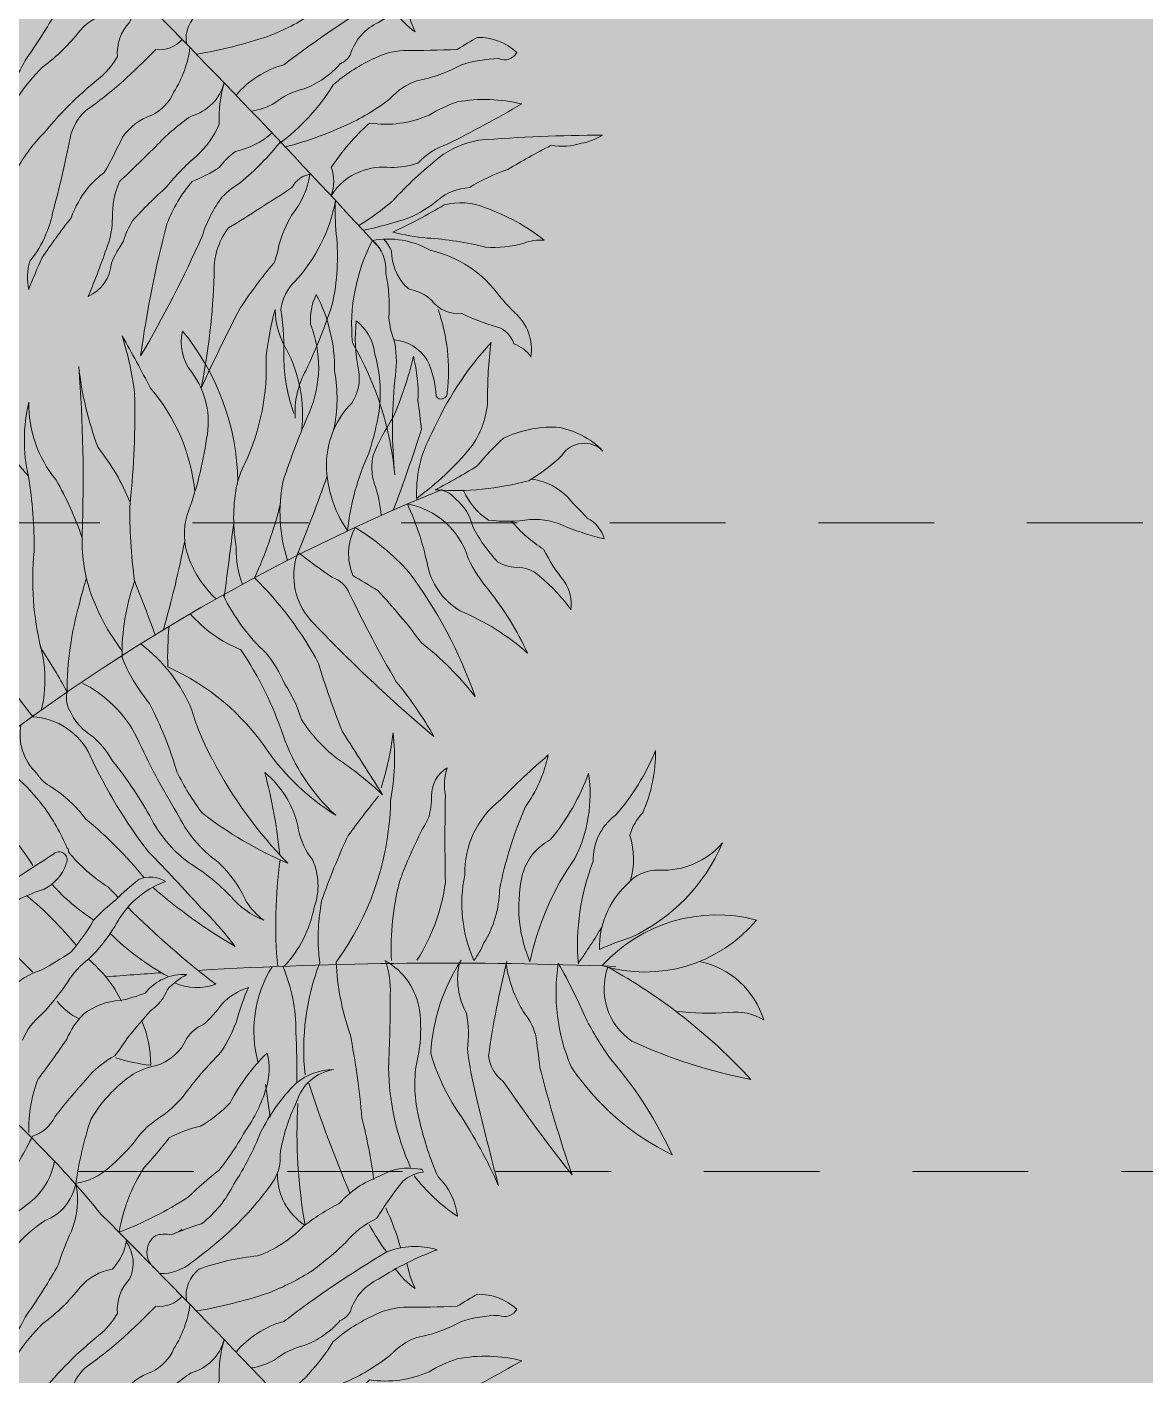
# Model space of a CAD drawing. Header units: millimetres. Extents: x -9564 to 494436, y -140371 to 4257.
# Drawn here: x -4.383 to -3.177, y 113.273 to 114.728 of the extents above; entities that cross this region are included whole.
import ezdxf
from ezdxf.enums import TextEntityAlignment as Align

# ---------------------------------------------------------------- set-up
doc = ezdxf.new("R2010")
doc.units = ezdxf.units.MM
doc.header["$MEASUREMENT"] = 0
doc.linetypes.add('HIDDEN2', pattern=[0.1875, 0.125, -0.0625])
for name, color, linetype, lineweight in [('8', 8, 'Continuous', 5), ('AS', 8, 'HIDDEN2', 5), ('HATCH', 8, 'Continuous', 13), ('XR-KOP A3_MOZART$0$A-TXTKOP', 3, 'Continuous', 5)]:
    doc.layers.add(name, color=color, linetype=linetype, lineweight=lineweight)
doc.styles.add('HAND', font='ROMAND.SHX', dxfattribs={"width": 0.8, "height": 250})
doc.styles.add('XR-KOP A3_MOZART$0$ROMAND', font='romand.shx', dxfattribs={"height": 2, "bigfont": 'bigfont.shx'})

# ---------------------------------------------------------------- blocks, each defined once
blk = doc.blocks.new('TREE03')
at = {"layer": 'HATCH'}
for p, q in [((39.094, 11.257), (39.094, 10.815)), ((34.956, 5.244), (34.901, 4.803)), ((31.591, -5.789), (31.867, -7.775))]:
    blk.add_line(p, q, dxfattribs=at)
for centre, radius, start, end in [((37.648, 40.205), 3.365, 153.43857, 184.79373), ((27.567, 37.805), 8.078, 12.1986, 28.90754), ((52.146, 35.458), 20.686, 164.98391, 172.93762), ((36.827, 40.848), 4.661, 180.38578, 211.50023), ((27.83, 37.363), 6.953, 336.90044, 21.61168), ((46.433, 39.087), 9.449, 173.6608, 191.66436), ((35.33, 37.876), 2.831, 6.70879, 52.77317), ((-73.948, -15.47), 111.286, 27.59358, 29.44506), ((5.244, 33.583), 18.6, 6.64138, 17.6978), ((29.351, 38.825), 2.832, 165.96589, 219.08789), ((15.34, 30.251), 14.582, 0.86052, 39.4266), ((27.075, 37.336), 8.665, 358.4928, 14.54476), ((25.433, 34.516), 8.381, 353.1575, 27.70914), ((29.92, 35.8), 8.566, 352.64877, 16.31903), ((60.101, 25.198), 20.233, 137.65986, 156.30069), ((69.973, 35.607), 25.034, 172.61511, 180.65303), ((40.259, 39.57), 20.025, 186.27039, 200.65592), ((-66.496, 30.56), 87.117, 357.84604, 4.49187), ((18.058, 37.323), 13.576, 334.87519, 2.86195), ((21.2, 42.364), 19.763, 335.89112, 347.24442), ((31.806, 35.758), 8.955, 357.20774, 14.50245), ((23.125, 34.045), 5.019, 348.63308, 36.62977), ((27.058, 35.469), 8.832, 347.5721, 10.69095), ((34.565, 36.679), 2.661, 325.84222, 10.78263), ((-26.903, 34.597), 50.634, 353.89158, 1.28713), ((16.066, 28.721), 11.328, 5.67235, 40.49773), ((26.758, 32.959), 9.673, 166.37374, 192.96746), ((24.493, 35.115), 7.137, 179.00788, 219.42336), ((40.572, 31.461), 5.324, 135.62059, 176.8871), ((5.778, 30.255), 35.338, 5.43948, 8.24393), ((39.842, 35.59), 5.105, 322.8277, 356.98769), ((30.878, 42.828), 18.123, 208.34649, 221.62904), ((77.864, 15.547), 47.63, 156.37395, 161.68512), ((19.565, 37.943), 19.127, 342.41019, 350.25136), ((51.409, 26.419), 14.494, 147.09889, 156.94967), ((-46.609, 61.283), 91.836, 339.25032, 342.45928), ((47.823, 29.848), 7.153, 150.86796, 183.91659), ((48.898, 26.722), 7.022, 88.67384, 115.36194), ((48.337, 28.861), 4.935, 44.17832, 81.57172), ((10.884, 24.093), 13.562, 22.16318, 38.34181), ((5.484, 36.33), 22.798, 339.78791, 351.74185), ((31.175, 42.813), 16.383, 305.4615, 321.01344), ((56.2, 21.758), 15.303, 132.35022, 140.91058), ((50.75, 31.173), 1.593, 45.02572, 147.65665), ((42.346, 31.545), 7.092, 178.33998, 214.81934), ((50.941, 26.067), 14.488, 155.11806, 174.34111), ((41.098, 31.316), 3.124, 165.58141, 198.82309), ((41.724, 40.079), 11.128, 300.73947, 313.63867), ((35.293, 28.98), 5.576, 152.45729, 168.39827), ((26.045, 60.645), 34.481, 297.15336, 302.0101), ((-9.057, 26.51), 26.733, 359.45367, 9.20959), ((2.619, 21.123), 18.899, 18.36819, 30.03705), ((40.026, 28.282), 10.356, 169.8769, 190.1231), ((41.852, 28.626), 9.397, 168.40961, 198.00587), ((-56.897, 63.211), 97.721, 337.61721, 340.62966), ((31.581, 27.947), 6.972, 3.89853, 19.79599), ((42.974, 46.867), 16.944, 265.96165, 285.18449), ((47.081, 26.881), 3.763, 36.88949, 82.47264), ((87.294, -80.311), 119.163, 112.23141, 129.9934), ((51.422, 28.453), 27.988, 178.45209, 188.18243), ((41.88, 28.521), 1.446, 38.15282, 93.91547), ((41.12, 27.084), 3.005, 13.13202, 50.8706), ((47.109, 31.436), 3.915, 202.62036, 237.19232), ((30.739, 27.286), 4.034, 163.1811, 199.91473), ((9.051, 34.823), 24.112, 335.11441, 346.18227), ((39.278, 24.499), 4.691, 16.65712, 79.7388), ((24.708, 21.99), 16.973, 12.16959, 24.81683), ((26.565, 5.618), 33.268, 42.90226, 44.99547), ((-324.908, 71.515), 357.246, 352.279, 352.99906), ((40.029, 26.114), 3.448, 152.52431, 202.16318), ((29.468, 15.393), 14.417, 41.88759, 58.64432), ((51.844, 31.654), 8.712, 206.50463, 223.62575), ((46.117, 36.974), 8.901, 262.70697, 278.81334), ((52.844, 33.517), 8.448, 220.08819, 237.50035), ((47.79, 24.055), 4.135, 61.75423, 94.28983), ((56.595, 45.749), 19.306, 249.22474, 256.06205), ((50.081, 26.543), 1.921, 14.07995, 63.64811), ((30.785, 26.966), 10.231, 178.21037, 197.72636), ((-34.398, 38.734), 62.263, 343.97403, 349.02391), ((35.125, 24.553), 17.533, 174.42868, 193.64547), ((35.564, 26.314), 5.735, 178.53143, 200.73087), ((37.346, 24.814), 4.061, 163.02296, 221.29665), ((64.11, 65.597), 49.863, 232.1941, 235.09578), ((57.819, 31.149), 10.637, 206.56143, 218.90078), ((33.067, 28.173), 6.525, 200.27961, 226.97774), ((45.474, 26.32), 4.241, 190.20759, 239.03225), ((51.579, 29.502), 8.621, 205.11135, 220.35086), ((46.715, 27.487), 2.187, 237.43615, 274.11668), ((46.637, 23.155), 2.163, 43.62798, 83.76795), ((41.584, 18.087), 21.777, 162.45644, 166.65396), ((36.046, 20.073), 13.088, 160.37173, 180.90707), ((-117.683, -31.493), 152.074, 20.29109, 21.59221), ((16.013, 9.514), 21.266, 28.07919, 45.4774), ((35.056, 23.071), 1.713, 22.21239, 72.28175), ((-709.973, -1215.66), 1447.928, 58.881434, 58.95057), ((18.412, 8.623), 27.269, 19.06834, 36.95994), ((41.43, 16.634), 10.492, 35.67212, 49.79928), ((47.497, 23.071), 2.477, 352.61123, 34.37612), ((33.547, 28.276), 13.266, 199.48328, 217.05655), ((39.759, 28.839), 11.914, 205.86182, 226.88367), ((104.715, 56.371), 75.499, 205.62566, 210.17297), ((11.865, -0.804), 36.213, 36.54814, 43.03926), ((30.648, 12.433), 18.389, 24.78371, 38.65539), ((39.417, 17.752), 19.763, 164.25776, 179.87693), ((32.996, 27.633), 7.837, 220.81252, 248.3587), ((99.257, 83.478), 89.349, 223.3589, 229.90521), ((37.645, 9.18), 14.636, 48.49903, 67.30763), ((29.081, 25.933), 14.978, 197.42727, 219.99757), ((46.115, 19.884), 20.412, 174.75043, 181.59089), ((10.511, 18.543), 7.813, 346.42548, 15.97188), ((-5.486, 4.492), 28.448, 27.90762, 34.04173), ((18.327, 13.101), 9.534, 22.22894, 52.88206), ((12.166, 8.297), 21.612, 18.61816, 33.89197), ((29.926, 6.503), 18.026, 37.72061, 52.27033), ((32.849, 23.944), 10.697, 201.82533, 219.63972), ((25.988, 15.455), 7.325, 22.71544, 39.78504), ((82.56, 33.933), 49.909, 196.78014, 201.7943), ((19.829, 6.242), 14.337, 34.21149, 65.78088), ((17.26, 11.741), 7.384, 26.70534, 63.94728), ((25.876, 13.749), 8.23, 17.01799, 33.42809), ((21.927, 3.955), 22.721, 29.45337, 39.55522), ((21.168, 17.433), 1.556, 166.59081, 213.68589), ((3.078, 6.117), 24.181, 16.53237, 27.0642), ((17.402, 12.32), 3.991, 24.26492, 87.90774), ((22.586, 17.795), 2.976, 204.28972, 231.61415), ((41.529, 20.989), 15.001, 196.58486, 208.83751), ((20.035, 15.245), 3.21, 169.65278, 226.16461), ((17.646, 10.968), 5.455, 29.05076, 55.46848), ((41.524, 21.091), 9.211, 212.38274, 232.02793), ((60.344, 31.502), 40.022, 204.2579, 211.60889), ((43.656, 18.988), 11.643, 199.00319, 227.60975), ((-188.996, -130.546), 268.369, 31.9891, 32.94508), ((20.268, 17.721), 19.14, 342.69875, 352.84995), ((26.478, 13.813), 12.872, 348.54738, 6.80935), ((9.256, 4.188), 11.225, 36.96422, 61.79639), ((49.436, 27.25), 31.351, 205.08011, 217.43931), ((43.61, 22.728), 14.601, 215.23998, 237.68857), ((23.897, -3.999), 21.468, 46.69683, 56.14613), ((80.915, -23.173), 49.278, 131.00536, 135.58938), ((40.407, 15.726), 8.352, 324.45595, 348.178), ((42.554, 19.317), 13.457, 318.35368, 338.06953), ((46.121, 14.171), 8.917, 335.96476, 0.76696), ((5.428, -0.235), 21.918, 28.17482, 39.19695), ((39.998, 19.695), 15.283, 205.98552, 216.86555), ((51.961, 26.079), 26.599, 207.60296, 224.29329), ((43.48, 11.601), 1.905, 120.47276, 182.0455), ((45.631, 12.204), 3.285, 161.56429, 190.80723), ((19.784, 14.134), 2.31, 211.40149, 242.81041), ((2.269, 5.067), 30.314, 5.57022, 15.1047), ((27.884, 8.485), 5.781, 10.0262, 50.82759), ((38.202, 17.598), 13.638, 320.50871, 339.90186), ((42.475, 11.657), 8.627, 333.30825, 8.36625), ((14.347, 5.33), 8.046, 37.08848, 57.0062), ((83.471, -24.961), 58.011, 141.01784, 143.97141), ((34.981, 11.748), 6.599, 347.00482, 358.13171), ((161.621, 8.967), 119.246, 178.7409, 181.2591), ((-1.271, -4.917), 22.521, 33.05168, 45.74075), ((7.493, 3.168), 13.249, 23.24248, 35.90542), ((22.052, 11.606), 17.06, 323.91265, 357.34569), ((49.109, 6.924), 5.548, 127.72835, 181.39724), ((68.973, 1.375), 23.751, 156.43367, 169.00189), ((2.83, -11.185), 27.897, 39.69177, 49.98914), ((31.577, 13.776), 7.748, 208.20629, 234.8345), ((33.321, 13.925), 7.837, 205.70641, 234.15743), ((42.154, 29.138), 23.522, 232.30423, 246.8904), ((64.999, -2.854), 26.991, 150.92064, 159.94308), ((54.64, 7.703), 3.355, 127.23361, 181.48239), ((56.607, 8.322), 3.226, 136.5693, 164.93087), ((37.502, 10.255), 3.998, 191.00402, 219.22761), ((72.646, -7.866), 39.905, 154.74283, 160.8202), ((50.301, 5.924), 3.388, 117.68832, 174.70968), ((48.933, 7.733), 4.778, 344.56568, 17.38838), ((19.174, 7.705), 0.481, 333.92938, 134.99836), ((19.592, 8.257), 0.158, 335.03383, 61.83063), ((27.346, 14.36), 9.797, 219.03108, 237.89638), ((-53.84, -68.548), 109.693, 41.9811, 44.39238), ((48.944, 13.026), 10.998, 294.74302, 336.94778), ((55.473, 11.836), 4.755, 267.41069, 319.04322), ((279.734, -399.617), 484.002, 122.61893, 123.27497), ((17.167, 8.244), 2.553, 295.89783, 342.89635), ((20.858, -2.674), 11.894, 43.48804, 58.26479), ((23.649, 2.127), 7.449, 24.09637, 46.97041), ((59.789, 3.85), 27.59, 171.97395, 185.3207), ((30.953, 6.157), 3.792, 339.96048, 24.44492), ((63.948, -1.89), 16.824, 144.91155, 168.13975), ((64.148, 2.618), 13.8, 158.76422, 184.92691), ((32.837, -4.962), 14.508, 127.69369, 134.9981), ((24.672, 5.019), 1.656, 56.91049, 115.19966), ((51.926, 5.09), 8.535, 168.52205, 203.72828), ((55.176, 4.631), 2.456, 88.08505, 140.86084), ((22.141, -5.631), 12.205, 108.43397, 122.84549), ((28.062, 14.601), 12.525, 222.13332, 237.08841), ((60.528, 42.02), 52.6, 223.1278, 224.05743), ((27.46, 1.219), 5.519, 109.95906, 153.43343), ((46.837, 31.472), 33.638, 229.07553, 239.4962), ((56.183, 2.28), 17.043, 166.00255, 182.11753), ((30.901, 7.902), 11.608, 327.52427, 352.30361), ((39.257, 6.045), 6.403, 328.57196, 358.75458), ((55.353, 4.874), 8.536, 170.81049, 202.78436), ((56.786, 2.464), 5.116, 133.38519, 181.60595), ((2.941, -11.612), 22.338, 39.35271, 50.19313), ((30.899, -5.117), 13.329, 128.62183, 136.39528), ((33.48, 8.928), 5.255, 220.55527, 247.61667), ((34.04, 7.502), 4.283, 213.01973, 233.27601), ((11.459, 9.601), 11.239, 318.36457, 330.55648), ((60.528, 42.02), 52.6, 224.95754, 232.61992), ((13.848, -9.474), 19.91, 36.93349, 45.90485), ((27.398, 6.235), 7.249, 317.16409, 349.04546), ((45.999, 2.977), 11.247, 170.65949, 187.46989), ((58.726, -4.927), 9.321, 75.21254, 137.70892), ((54.405, 9.697), 8.74, 252.87061, 320.05085), ((67.818, 51.177), 71.03, 221.63223, 224.99577), ((13.006, 9.709), 11.263, 314.9981, 327.67858), ((33.152, 14.345), 15.539, 225.4381, 241.38573), ((27.663, 17.773), 27.957, 324.39604, 329.78454), ((40.388, 4.512), 4.694, 322.5232, 337.37923), ((58.647, -13.112), 16.936, 107.52484, 114.32247), ((1.834, 29.614), 32.865, 299.74324, 303.2619), ((23.84, -2.177), 4.86, 126.19936, 148.56874), ((16.006, -4.19), 7.705, 26.20511, 50.14905), ((36.819, -1.933), 4.071, 7.08932, 61.46164), ((53.05, -4.59), 11.548, 147.20232, 176.64086), ((19.343, -3.066), 4.316, 106.19217, 137.04296), ((42.464, -252.179), 253.673, 93.87185, 94.62984), ((42.464, -252.179), 253.673, 87.69935, 93.374), ((38.184, -2.571), 7.299, 148.17989, 195.48672), ((23.592, -2.545), 9.82, 359.42084, 23.0746), ((48.534, -3.711), 14.651, 159.10132, 185.97871), ((50.626, 2.161), 14.8, 182.33819, 199.39861), ((33.563, -0.149), 5.531, 357.58099, 18.66658), ((47.512, 0.556), 4.375, 167.44439, 208.64007), ((101.554, -12.092), 57.122, 166.11804, 171.93608), ((53.761, 2.601), 7.793, 188.60887, 211.16043), ((60.448, -0.281), 11.395, 171.03118, 203.03849), ((12.672, -18.873), 41.816, 23.80199, 29.14955), ((55.745, -0.058), 3.8, 159.92562, 235.67497), ((35.83, -28.392), 33.847, 42.528, 61.12373), ((56.645, -3.428), 5.126, 17.02, 78.38303), ((6.989, 8.928), 15.324, 316.68279, 325.99389), ((26.659, -2.128), 2.935, 86.21417, 141.70799), ((28.854, -3.034), 4.326, 117.55125, 137.05298), ((27.462, 3.244), 3.227, 245.2886, 290.55902), ((31.583, -3.402), 3.572, 106.45078, 137.2007), ((39.992, -4.439), 10.425, 154.65235, 165.37899), ((21.754, 1.238), 3.375, 216.87147, 246.18614), ((23.067, -4.692), 3.945, 93.06439, 128.0452), ((21.164, 7.712), 8.632, 281.3092, 291.69745), ((23.162, 0.86), 2.696, 304.45952, 339.44271), ((-49.185, -0.465), 88.275, 357.1879, 0.0535), ((20.442, -4.527), 3.736, 128.05928, 158.19728), ((23.883, -4.832), 4.591, 134.99783, 157.61853), ((67.144, -39.104), 56.806, 138.36457, 140.42908), ((23.823, 2.551), 6.231, 310.30495, 325.54711), ((31.836, -2.454), 9.08, 345.77343, 6.46918), ((37.023, -2.788), 6.766, 352.31761, 10.62012), ((43.922, -4.004), 4.083, 17.81963, 39.06836), ((58.314, 17.537), 19.056, 263.82607, 273.41644), ((59.89, -4.596), 3.141, 58.1737, 98.05002), ((17.944, -4.623), 6.742, 359.7553, 23.06695), ((28.725, -4.276), 2.25, 112.75796, 146.30818), ((22.076, 0.732), 8.231, 326.08267, 342.02975), ((66.662, 6.185), 17.732, 207.47879, 216.69095), ((-27.485, 29.077), 57.052, 322.73177, 325.68668), ((9.667, 5.981), 16.327, 321.94665, 326.9744), ((24.139, -1.847), 2.959, 285.997, 336.47039), ((-8.7, -4.942), 42.174, 358.92388, 3.12227), ((-8.67, -11.749), 46.22, 4.86473, 11.22177), ((16.182, -8.068), 32.071, 5.85627, 9.53651), ((66.906, 25.727), 31.836, 245.29854, 258.89406), ((47.7, -22.219), 26.272, 135.67214, 143.31841), ((39.844, -12.284), 11.69, 134.29008, 152.64857), ((28.153, -4.879), 3.657, 341.72885, 15.25608), ((53.141, -0.677), 12.062, 195.56217, 214.7584), ((65.343, -1.128), 21.767, 186.76647, 194.60428), ((25.302, -9.202), 5.825, 118.49405, 137.25224), ((25.91, 6.367), 11.087, 252.56384, 263.66017), ((25.682, -8.574), 3.95, 100.6109, 124.11271), ((54.357, -4.563), 15.375, 180.86809, 203.96787), ((49.091, -5.821), 8.528, 172.34908, 195.15471), ((47.222, -3.831), 2.239, 186.34047, 233.15149), ((131.405, 16.614), 86.026, 194.41099, 198.89903), ((62.859, 3.914), 15.532, 213.86223, 243.91612), ((34.168, -20.013), 24.03, 24.52868, 40.48868), ((25.411, -8.429), 8.057, 158.45356, 181.87544), ((61.392, -41.478), 54.241, 138.09217, 141.54562), ((28.439, -12.248), 8.541, 125.59772, 149.4881), ((35.712, -8.536), 3.621, 90.5457, 129.64231), ((36.089, -7.625), 2.741, 98.63024, 163.73785), ((133.301, 54.326), 106.002, 214.44018, 218.21591), ((-26.397, -53.012), 62.173, 39.31406, 49.22855), ((23.452, -3.641), 8.514, 324.18459, 343.73877), ((41.958, -14.109), 11.963, 135.65785, 153.05894), ((113.805, 20.35), 83.785, 198.13884, 202.97493), ((21.583, -2.354), 6.548, 302.82484, 320.43847), ((23.717, -1.462), 7.92, 300.01271, 316.50096), ((43.43, -11.747), 11.107, 153.88459, 171.0621), ((66.665, -8.635), 33.186, 177.08446, 189.80028), ((228.078, 36.522), 188.793, 193.2085, 194.86519), ((16.943, -6.841), 2.171, 287.07956, 335.375), ((42.963, -15.059), 23.02, 161.91321, 171.73689), ((28.014, -12.237), 5.243, 123.33896, 146.65724), ((3.327, -16.356), 35.108, 7.90751, 14.05474), ((58.835, -3.897), 18.45, 193.01031, 203.86112), ((19.228, -23.445), 28.787, 23.61677, 33.50461), ((-7.567, 3.647), 28.111, 327.07962, 333.45416), ((28.936, -14.551), 6.358, 101.41539, 119.57621), ((15.794, -0.603), 16.625, 321.44746, 331.15717), ((15.856, -2.665), 16.57, 326.55838, 338.68311), ((11.609, 1.227), 16.018, 311.34586, 318.65034), ((-0.022, 11.245), 32.825, 317.81367, 321.87059), ((14.854, -9.686), 4.116, 308.51507, 349.61352), ((29.916, -10.242), 2.552, 329.97071, 4.97007), ((19.631, -7.995), 3.796, 278.34265, 312.39555), ((32.864, -16.374), 10.22, 146.93443, 170.58204), ((38.86, -24.265), 16.679, 127.11503, 135.49843), ((35.931, -11.242), 3.623, 179.25591, 237.1034), ((40.414, -16.856), 5.865, 109.57095, 138.46878), ((40.194, -14.154), 3.319, 78.15094, 121.70193), ((41.266, -13.171), 2.094, 95.7107, 132.74562), ((49.06, -4.79), 10.735, 217.3679, 236.41102), ((40.902, -11.062), 0.158, 350.53638, 99.4625), ((17.188, -11.181), 3.048, 291.51417, 349.23824), ((15.507, -12.767), 4.784, 337.12117, 12.27271), ((23.738, -8.941), 6.596, 307.36484, 334.34347), ((17.056, -1.227), 18.249, 315.74945, 325.66801), ((57.069, -25.413), 22.058, 141.34074, 148.46868), ((39.298, -14.131), 3.844, 5.94713, 46.11407), ((1.974, 7.068), 25.249, 297.67052, 307.71), ((13.725, 8.272), 24.695, 291.5174, 302.41934), ((41.705, -24.265), 12.645, 116.69487, 128.45425), ((-373.264, -408.586), 558.567, 42.51122, 44.99961), ((24.612, -19.872), 15.68, 15.78142, 25.04001), ((22.469, -20.528), 7.728, 122.59861, 152.95594), ((35.794, -39.183), 26.264, 107.85565, 112.10812), ((25.493, -13.184), 1.716, 284.03535, 309.09171), ((14.651, 1.173), 21.646, 305.20656, 315.64185), ((28.668, -9.332), 7.216, 289.79923, 315.80085), ((40.53, -18.741), 5.364, 114.94433, 140.55036), ((47.716, -9.123), 11.132, 207.30061, 217.39658), ((36.211, -22.115), 17.934, 155.3217, 162.17473), ((20.039, -14.695), 3.223, 316.58582, 351.8573), ((21.399, -16.556), 2.23, 334.48656, 35.58174), ((25.7, -15.907), 1.242, 126.24978, 233.61825), ((25.541, -16.629), 1.818, 78.29867, 108.43381), ((23.1, -1.553), 19.144, 306.35417, 313.95893), ((32.554, -30.796), 14.745, 95.61302, 109.65418), ((71.93, -71.463), 64.667, 120.74333, 127.36013), ((48.227, -32.794), 18.171, 110.35359, 122.7774), ((40.566, -20.062), 4.509, 72.7087, 112.06145), ((-6.237, -2.74), 28.926, 324.29285, 331.31225), ((22.974, -20.237), 3.379, 100.12486, 138.5916), ((25.299, -14.359), 2.828, 268.77893, 310.36266), ((28.837, -18.51), 2.026, 127.80436, 188.74961), ((26.703, -5.186), 14.101, 290.83392, 303.31114), ((43.704, -13.756), 5.341, 215.7551, 234.24745), ((46.664, -15.283), 6.698, 190.86315, 204.77611), ((25.38, -19.371), 2.705, 136.72201, 184.39862), ((39.682, -20.361), 3.125, 114.44438, 163.18488), ((11.907, -11.477), 10.741, 305.83628, 322.59518), ((25.21, -17.383), 1.785, 262.82153, 319.434), ((22.657, 8.818), 28.654, 279.59604, 288.43528), ((51.367, -31.524), 14.868, 118.23792, 123.69058), ((44.402, -21.774), 3.349, 46.73072, 91.19351), ((-35.201, 41.034), 85.119, 313.1818, 315.00056), ((20.49, -18.165), 6.613, 327.68089, 352.4357), ((35.594, -18.847), 1.256, 293.02967, 330.94587), ((40.137, -23.762), 4.554, 92.92175, 118.49611), ((39.905, 65.987), 85.201, 270, 272.16189), ((45.953, -18.922), 0.851, 245.9247, 330.94587), ((42.506, -33.993), 29.058, 150.35998, 157.31388), ((26.898, -28.887), 12.307, 135.00056, 146.42763), ((18.22, -16.99), 5.16, 313.53176, 329.889), ((34.227, -25.625), 5.771, 105.46072, 139.8391), ((31.961, -16.394), 5.479, 290.74208, 318.81463), ((42.314, -28.88), 10.104, 115.49596, 131.18648), ((38.945, -12.071), 9.132, 281.04003, 298.9269), ((45.816, -28.093), 8.397, 91.43212, 106.99028), ((35.239, -37.893), 21.815, 128.11691, 140.87015), ((5.278, -0.896), 26.856, 305.15719, 311.42422), ((41.913, -24.603), 3.772, 108.8535, 138.4466), ((23.567, -20.634), 2.729, 295.5604, 336.98678), ((26.347, -20.397), 2.862, 285.45232, 344.49045), ((35.969, -23.243), 7.172, 163.13994, 183.18346), ((34.933, -25.9), 4.501, 103.24077, 128.29876), ((25.043, -14.755), 12.46, 306.08252, 328.44344), ((30.017, -18.571), 4.352, 279.49919, 299.2493), ((30.831, -11.419), 13.503, 295.15409, 307.71044), ((45.807, -30.319), 8.451, 108.54616, 121.26423), ((-2.092, 63.028), 98.554, 296.9105, 299.87647), ((44.777, -31.423), 9.266, 76.11507, 100.30504), ((22.946, -25.149), 3.182, 133.83142, 168.06032), ((25.904, -26.449), 3.549, 109.06512, 145.30537), ((34.868, -34.328), 13.602, 124.77835, 135.85095), ((38.785, -17.092), 6.557, 261.7404, 293.70355), ((25.132, -31.022), 9.695, 134.66479, 152.94986), ((23.626, -21.388), 5.651, 312.08583, 336.50184), ((28.853, -20.702), 4.67, 281.43192, 312.03165), ((26.977, -2.979), 22.781, 284.74266, 294.9052), ((46.554, -33.432), 13.15, 131.48177, 146.88917), ((51.745, -113.566), 89.258, 89.93118, 94.72454), ((49.855, -20.98), 3.882, 280.74541, 300.96425), ((-40.238, -12.835), 61.191, 344.76252, 349.01956), ((-10.622, -8.487), 37.198, 330.94587, 334.62282), ((-60.187, 60.439), 120.624, 313.47276, 315.00056), ((19.6, -14.528), 16.413, 309.686, 321.70133), ((43.767, -28.729), 4.073, 107.92825, 137.89103), ((45.301, -29.922), 5.388, 99.69945, 127.4059), ((67.569, -61.679), 41.297, 117.09601, 121.24017), ((49.408, -20.949), 4.018, 260.70047, 286.92782), ((35.592, -35.247), 12.662, 130.23691, 141.70625), ((32.932, -29.402), 5.191, 127.4059, 142.59522), ((59.04, -46.637), 27.022, 129.01829, 137.12165), ((24.923, -30.755), 5.181, 125.77781, 140.52809), ((23.198, -17.434), 10.448, 292.34437, 302.4717), ((34.56, -28.182), 1.562, 99.25539, 152.52663), ((29.115, -25.832), 5.21, 321.17072, 350.97989), ((33.234, -27.085), 2.452, 339.39861, 19.94018), ((38.484, -29.734), 3.453, 110.09559, 148.84399), ((38.675, -29.875), 3.653, 83.04691, 112.14267), ((39.168, -21.168), 5.081, 269.4267, 288.08559), ((49.502, -36.421), 10.595, 108.43528, 122.25793), ((25.813, -31.433), 6.298, 140.90614, 160.01725), ((27.643, -29.172), 5.264, 156.80181, 181.19152), ((42.665, -46.473), 25.556, 131.73007, 138.27105), ((33.756, -32.742), 8.673, 139.39926, 159.07629), ((32.932, -31.949), 5.575, 120.75049, 135.00056), ((-53.538, 104.886), 158.224, 301.5934, 303.23222), ((44.048, -30.772), 3.316, 93.4683, 128.85497), ((35.407, -32.792), 8.004, 143.29365, 162.4079), ((26.144, -26.443), 9.815, 317.28411, 349.49128), ((47.896, -28.96), 12.123, 176.56397, 186.11539), ((28.624, -15.916), 16.272, 301.79554, 310.71644), ((37.452, -22.878), 6.972, 293.29081, 310.36509), ((43.302, -32.31), 3.939, 67.36523, 104.26478), ((13.415, -27.938), 5.476, 335.00505, 349.69535), ((40.489, -33.349), 8.46, 149.84237, 163.30106), ((26.913, -3.11), 29.698, 294.52006, 301.2754), ((40.683, -40.326), 12.363, 51.7629, 70.46299), ((49.856, -52.854), 38.124, 141.80639, 146.31045), ((17.45, -29.281), 4.93, 340.27083, 0), ((27.506, -31.953), 4.638, 147.52931, 164.01603), ((89.864, -46.517), 66.389, 165.2773, 172.27153), ((32.711, -32.439), 4.217, 142.7657, 184.06023), ((32.19, -5.225), 25.357, 281.99015, 288.43528), ((13.399, -28.408), 5.308, 319.02242, 339.67723), ((28.941, -34.756), 7.169, 145.30537, 157.47465), ((-37.354, -1.543), 71.226, 329.59706, 336.12403), ((22.458, -31.616), 13.454, 347.63774, 5.82141), ((47.912, -35.759), 11.148, 152.62227, 185.36398), ((38.927, -35.755), 5.204, 60.59329, 100.11854), ((36.555, -32.374), 2.271, 353.88461, 50.0952), ((36.817, -32.268), 2.544, 22.57231, 42.29908), ((42.485, -17.755), 12.794, 255.29831, 264.68535), ((40.149, -49.519), 19.06, 75.82167, 86.53723), ((45.318, -24.731), 6.329, 265.46087, 286.55738), ((48.212, -33.93), 3.317, 87.87886, 109.183), ((-31.604, -12.28), 56.846, 337.52471, 340.83149), ((28.669, -30.474), 3.743, 335.77267, 353.17968), ((42.341, -31.237), 3.175, 180.98817, 222.17529), ((39.924, -38.092), 7.045, 35.39781, 77.22103), ((20.947, -32.865), 3.672, 164.57812, 191.33114), ((51.61, -46.85), 36.742, 155.65973, 158.83912), ((19.932, -31.833), 2.393, 294.4867, 355.76369), ((53.135, -49.884), 27.616, 139.66859, 146.59269), ((-14.858, -31.146), 43.392, 348.86032, 357.89839), ((35.286, -35.128), 2.798, 133.60338, 173.26741), ((30.252, -34.541), 8.776, 355.13558, 12.66526), ((40.872, -32.498), 1.241, 224.55376, 242.12572), ((39.917, -35.921), 2.355, 44.9908, 80.84616), ((62.196, -19.427), 22.044, 221.42311, 224.88055), ((113.205, -78.202), 93.829, 152.36308, 155.65933), ((15.286, -37.364), 17.411, 358.26181, 8.47098), ((1.634, -23.196), 35.796, 334.79931, 341.59864), ((43.198, -33.008), 2.041, 217.68262, 275.12983), ((31.38, -38.478), 11.208, 353.36761, 19.15913), ((45.298, -34.574), 6.342, 186.43528, 200.55568), ((48.867, -23.626), 12.664, 244.32845, 254.50872), ((44.592, -37.214), 2.986, 351.59959, 48.36591), ((45.06, -37.286), 1.516, 16.2599, 73.73898), ((20.228, -46.498), 19.212, 5.23587, 30.31629), ((39.131, -39.157), 2.542, 31.41817, 86.3015), ((32.788, -37.923), 6.666, 350.3114, 9.6886), ((45.929, -38.696), 1.926, 32.90473, 72.28348), ((42.939, -37.556), 10.255, 181.87784, 199.8928), ((36.362, -40.226), 5.488, 2.20604, 25.86592), ((38.53, -40.97), 5.169, 150.67457, 184.02374), ((67.863, -41.895), 28.645, 174.28952, 185.71048), ((42.15, -39.812), 0.365, 213.68955, 6.27738)]:
    blk.add_arc(centre, radius, start, end, dxfattribs=at)
blk = doc.blocks.new('*U39')
at = {"layer": 'HATCH', "xscale": 17.94037446682341, "yscale": 17.94037446682341, "zscale": 17.94037446682341}
blk.add_blockref('TREE03', (0, 0), dxfattribs=at)
blk = doc.blocks.new('as1')
at = {"layer": 'AS'}
for p, q in [((137.0131, 156.178), (158.5787, 156.178)), ((136.4396, 155.478), (158.5787, 155.478))]:
    blk.add_line(p, q, dxfattribs=at)
blk = doc.blocks.new('A$C2a879c63')
at = {"layer": '8', "transparency": 33554687}
h = blk.add_hatch(dxfattribs=at)
h.set_pattern_fill('GRASS', color=256, scale=0.005)
h.set_pattern_definition([(90, (-196.3025, -143.53514), (-0.08980256, 0.08980256), [0.0238125, -0.15579262]), (45, (-196.3025, -143.53514), (-0.08980256, 0.08980256), [0.0238125, -0.1031875]), (135, (-196.3025, -143.53514), (-0.08980256, -0.08980256), [0.0238125, -0.1031875])])
h.paths.add_polyline_path([(27.2258, 11.4873), (23.1308, 11.4873), (23.1308, 7.5373), (27.2258, 7.5373)])
h.paths.add_polyline_path([(27.2258, 12.1873), (23.1308, 12.1873), (23.1308, 11.4873), (27.2258, 11.4873)])
h.paths.add_polyline_path([(27.2258, 12.8873), (23.1308, 12.8873), (23.1308, 12.1873), (27.2258, 12.1873)])
h.paths.add_polyline_path([(27.2258, 14.6873), (23.1308, 14.6873), (23.1308, 12.8873), (27.2258, 12.8873)])
h.paths.add_polyline_path([(27.2258, 15.9873), (23.1308, 15.9873), (23.1308, 14.6873), (27.2258, 14.6873)])
h.paths.add_polyline_path([(27.2258, 18.1873), (23.1308, 18.1873), (23.1308, 15.9873), (27.2258, 15.9873)])
h.paths.add_polyline_path([(27.2258, 20.7873), (23.1308, 20.7873), (23.1308, 18.1873), (27.2258, 18.1873)])
h.paths.add_polyline_path([(27.2258, 21.5673), (23.1308, 21.5673), (23.1308, 20.7873), (27.2258, 20.7873)])
h.paths.add_polyline_path([(27.2258, 22.4373), (23.1308, 22.4373), (23.1308, 21.5673), (27.2258, 21.5673)])
h.paths.add_polyline_path([(27.2258, 23.0373), (23.1308, 23.0373), (23.1308, 22.4373), (27.2258, 22.4373)])
h.paths.add_polyline_path([(27.2258, 23.9373), (23.1308, 23.9373), (23.1308, 23.0373), (27.2258, 23.0373)])
h.paths.add_polyline_path([(27.2258, 25.3373), (23.1308, 25.3373), (23.1308, 23.9373), (27.2258, 23.9373)])
h.paths.add_polyline_path([(22.3207, 12.472), (23.6097, 12.472), (23.6097, 12.6745), (22.3207, 12.6745)], flags=9)
blk.add_blockref('as1', (-130.3025, -143.2907))
at = {"xscale": 0.001, "yscale": 0.001, "zscale": 0.001}
for p in [(24.2226, 13.7417), (24.2226, 12.3853)]:
    blk.add_blockref('*U39', p, dxfattribs=at)
at = {"color": 4, "style": 'HAND'}
for tag, height, rotation, p in [('DRY.WASHER', 0.054, 0, (11.9366, 24.9122)), ('PATIO', 0.135, 0, (20.9666, 21.5696)), ('GENSET', 0.135, 0, (18.2157, 17.1045)), ('PLANTERBOX', 0.135, 90, (22.169, 13.2959)), ('PLANTERBOX', 0.135, 0, (18.5224, 11.5633)), ('PATIO', 0.135, 0, (400.0395, 10.821)), ('CARPORT', 0.135, 0, (12.157, 9.7744)), ('CARPORT', 0.135, 0, (20.6202, 9.7744))]:
    blk.add_attdef(tag, text='', height=height, rotation=rotation, dxfattribs=at).set_placement(p, align=Align.MIDDLE)
at = {"layer": 'XR-KOP A3_MOZART$0$A-TXTKOP', "style": 'XR-KOP A3_MOZART$0$ROMAND'}
for tag, p in [('1:200', (37.0468, 3.1879)), ('1:100', (79.0468, 3.1879)), ('1:100', (121.0468, 3.1879)), ('1:100', (163.0468, 3.1879)), ('1:100', (205.0468, 3.1879)), ('1:100', (247.0468, 3.1879)), ('1:100', (289.0468, 3.1879)), ('1:100', (331.0468, 3.1879)), ('1:100', (373.0468, 3.1879)), ('1:100', (415.0468, 3.1879)), ('1:100', (457.0468, 3.1879)), ('1:100', (499.0468, 3.1879))]:
    blk.add_attdef(tag, text='', height=0.1296, dxfattribs=at).set_placement(p, align=Align.MIDDLE)

msp = doc.modelspace()

# ---------------------------------------------------------------- block references
msp.add_blockref('A$C2a879c63', (-28.9148, 101.3058))

doc.saveas('drawing.dxf')
